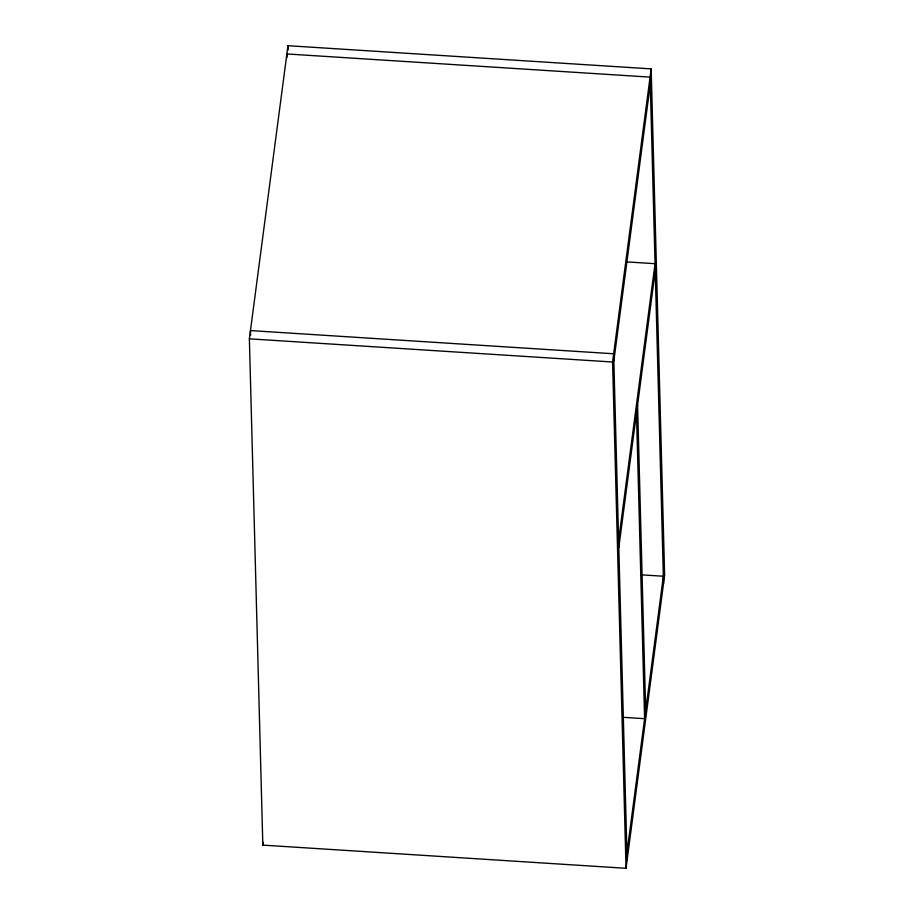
<?xml version="1.0" encoding="UTF-8"?>
<svg xmlns="http://www.w3.org/2000/svg" width="914" height="914" viewBox="0 0 914 914"><rect width="100%" height="100%" fill="white"/><g stroke="black" fill="none" stroke-linecap="round" stroke-linejoin="round"><path stroke-width="1.37" d="M249.373 338.831L287.967 45.7L651.168 68.881L664.627 575.169L626.033 868.3L262.832 845.119L249.373 338.831L612.574 362.013L626.033 868.3M262.832 845.119L263.198 842.365M612.574 362.013L651.168 68.881M613.854 360.95L650.277 84.305M618.618 540.334L655.041 263.7L626.558 261.884M618.812 547.509L655.235 270.875M626.935 852.876L663.358 576.243L640.565 574.78M623.234 717.319L644.599 718.678L636.487 413.311M663.541 583.418L650.083 77.13L286.882 53.949L286.973 57.536M637.572 405.073L645.684 710.441M627.118 860.051L613.66 353.775L250.459 330.582L250.585 335.369M287.967 45.7L288.07 49.973"/></g></svg>
